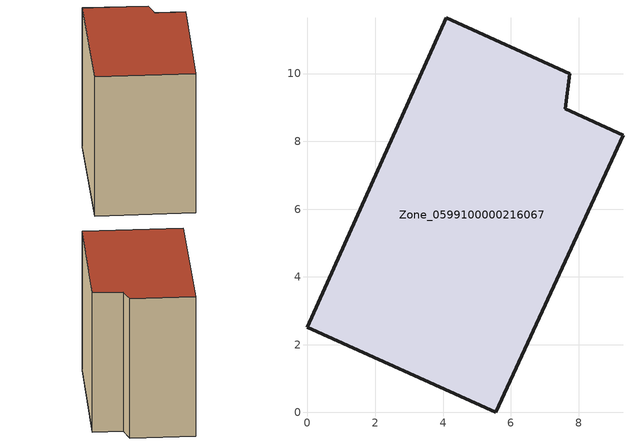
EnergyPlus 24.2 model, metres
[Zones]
Zone_0599100000216067
 floor ground (C_G): 0,2.52 4.1,11.65 7.74,10 7.6,8.96 9.31,8.18 5.56,0 z0
 wall outside (C_F): 4.1,11.65 0,2.52 5.56,0 9.31,8.18 7.6,8.96 7.74,10 4.1,11.65 z0:9.21
 roof outside (C_R): 0,2.52 5.56,0 9.31,8.18 7.6,8.96 7.74,10 4.1,11.65 z9.21
[BUILDING]
Pand.0599100000216067: North Axis=0; Terrain=City; Loads Convergence Tolerance Value=0.04; Temperature Convergence Tolerance Value=0.4; Solar Distribution=FullExterior; Maximum Number of Warmup Days=25; Minimum Number of Warmup Days=1
[Site:Location]
Rotterdam.The.Hague.AP_ZH_NLD Design_Conditions: Latitude=51.96; Longitude=4.45; Time Zone=1; Elevation=-4.5
[SITE:GROUNDTEMPERATURE:BUILDINGSURFACE]
18, 18, 18, 18, 18, 18, 18, 18, 18, 18, 18, 18
[MATERIAL] Thermal Absorptance=0.9; Solar Absorptance=0.7; Visible Absorptance=0.7
Name | Roughness | Thickness | Conductivity | Density | Specific Heat
G.TI.1946 | MediumSmooth | 0.15 | 1 | 540 | 1210
F.TI.1946 | Rough | 0.3 | 0.857143 | 1920 | 840
R.TI.1946 | MediumRough | 0.2 | 0.1 | 1500 | 1000
[CONSTRUCTION]
C_G: G.TI.1946
C_F: F.TI.1946
C_R: R.TI.1946
[ZONE]
Zone_0599100000216067: Type=1; Multiplier=1; Ceiling Height=Autocalculate; Volume=Autocalculate; Floor Area=autocalculate; Part of Total Floor Area=Yes
[ZONEINFILTRATION:DESIGNFLOWRATE]
Infil_Zone_0599100000216067: Zone or ZoneList or Space or SpaceList=Zone_0599100000216067; Schedule=AlwaysOn; Design Flow Rate Calculation Method=Flow/Area; Flow Rate per Floor Area=0.003; Constant Term Coefficient=1; Temperature Term Coefficient=0; Velocity Term Coefficient=0; Velocity Squared Term Coefficient=0
[HVACTEMPLATE:ZONE:IDEALLOADSAIRSYSTEM]
Zone_0599100000216067: Maximum Heating Supply Air Temperature=50; Minimum Cooling Supply Air Temperature=13; Maximum Heating Supply Air Humidity Ratio=0.0156; Minimum Cooling Supply Air Humidity Ratio=0.0077; Heating Limit=NoLimit; Cooling Limit=NoLimit; Dehumidification Control Type=ConstantSensibleHeatRatio; Cooling Sensible Heat Ratio=0.7; Dehumidification Setpoint=60; Humidification Control Type=None; Humidification Setpoint=30; Outdoor Air Method=None; Outdoor Air Flow Rate per Person=0.00944; Outdoor Air Flow Rate per Zone Floor Area=0; Outdoor Air Flow Rate per Zone=0; Demand Controlled Ventilation Type=None; Outdoor Air Economizer Type=NoEconomizer; Heat Recovery Type=None; Sensible Heat Recovery Effectiveness=0.7; Latent Heat Recovery Effectiveness=0.65
[ZONECONTROL:THERMOSTAT]
ThermostatControl_Zone_0599100000216067: Zone or ZoneList=Zone_0599100000216067; Control Type Schedule=DualSetpointControlType; Control 1=Thermostat_Zone_0599100000216067; Temperature Difference Between Cutout And Setpoint=0
[THERMOSTATSETPOINT:DUALSETPOINT]
Thermostat_Zone_0599100000216067: Heating Setpoint Temperature Schedule=HeatingSetpoint_Zone_0599100000216067; Cooling Setpoint Temperature Schedule=CoolingSetpoint_Zone_0599100000216067
[SCHEDULE:COMPACT]
HeatingSetpoint_Zone_0599100000216067: Through: 12/31, For: AllDays, Until: 24:00, 21
CoolingSetpoint_Zone_0599100000216067: Through: 12/31, For: AllDays, Until: 24:00, 24
DualSetpointControlType: Through: 12/31, For: AllDays, Until: 24:00, 4
AlwaysOn: Through: 12/31, For: AllDays, Until: 24:00, 1
